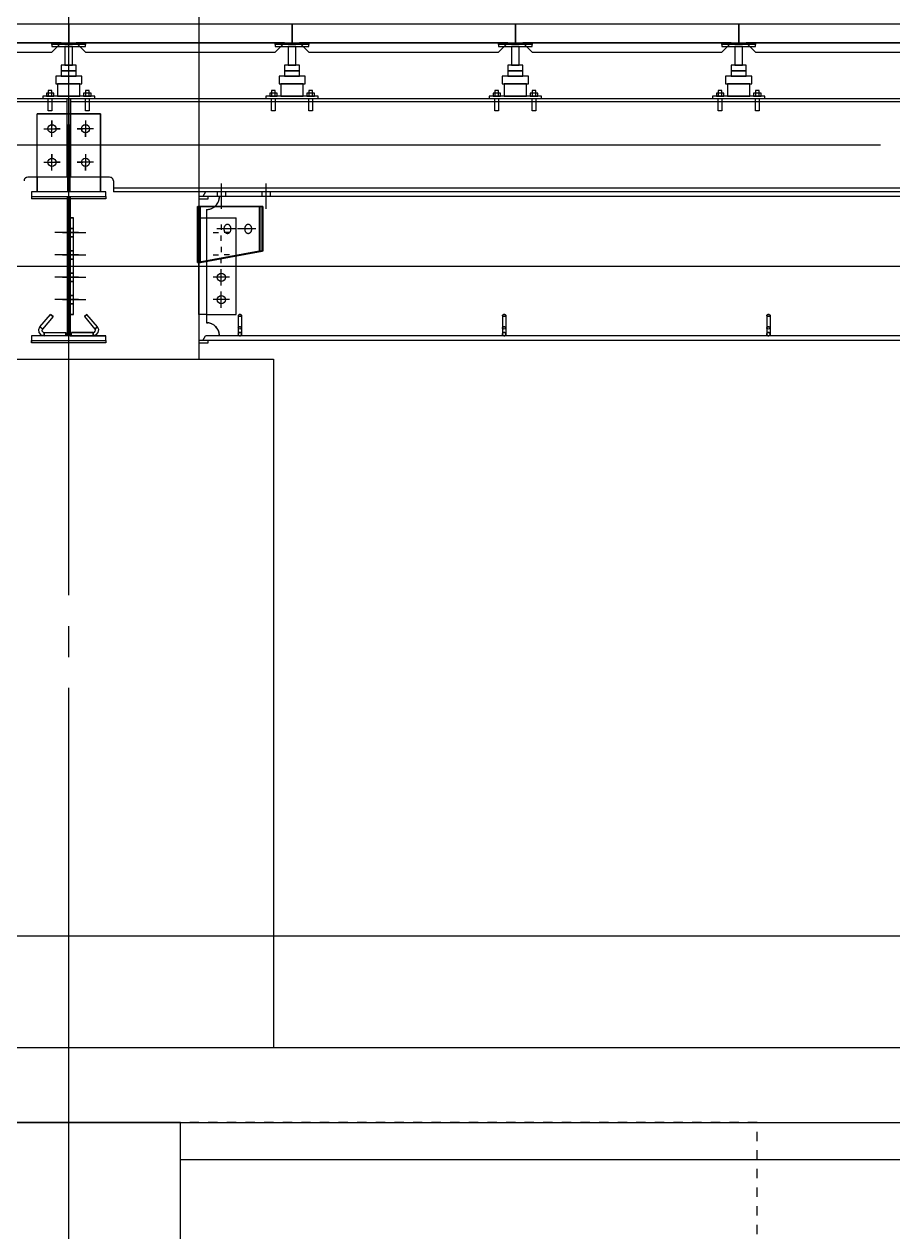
# Model space of a CAD drawing. Header units: millimetres. Extents: x -32710 to 654186, y -254124 to 420220.
# Drawn here: x 239080 to 241414, y 382706 to 385950 of the extents above; entities that cross this region are included whole.
import ezdxf

# ---------------------------------------------------------------- set-up
doc = ezdxf.new("R2010")
doc.units = ezdxf.units.MM
doc.header["$LTSCALE"] = 1000
for name, pattern in [('DXK_LINE_DOT2', [3.9198, 1.9599, -1.9599]), ('DXK_LINE_DOT3', [5.9187, 2.979, -0.9799, 0.9799, -0.9799]), ('TPH12-SEC-@E$0$CENTERK5', [6.916, 6.667, -0.083, 0.083, -0.083]), ('TPH12-SEC-@E$0$DOTK1', [0.1, 0.05, -0.05])]:
    doc.linetypes.add(name, pattern=pattern)
for name, color, linetype in [('MD-20250424-增加TRAY與FS主管位置調整', 7, 'Continuous'), ('Raised Floor', 1, 'Continuous'), ('TPH12-SEC-@E$0$H-SIN', 252, 'TPH12-SEC-@E$0$CENTERK5'), ('TPH12-SEC-@E$0$KABE1', 252, 'Continuous'), ('TPH12-SEC-@E$0$SIAGE3', 252, 'Continuous'), ('TPH12-SEC-@E$0$STEEL3', 252, 'Continuous'), ('TPH12-SEC-@E$0$SUGATA3', 252, 'Continuous'), ('TPH12-SEC-@E$0$SUGATAD', 252, 'TPH12-SEC-@E$0$DOTK1')]:
    doc.layers.add(name, color=color, linetype=linetype)

# ---------------------------------------------------------------- blocks, each defined once
blk = doc.blocks.new('TPH12-SEC-@E')
at = {"layer": 'TPH12-SEC-@E$0$H-SIN'}
for p, q in [((239200, 377500), (239200, 414000)), ((274800, 385950), (45200, 385950)), ((298929.6, 383500), (18729.6, 383500))]:
    blk.add_line(p, q, dxfattribs=at)
at = {"layer": 'TPH12-SEC-@E$0$KABE1'}
for p, q in [((272350, 383200), (188250, 383200)), ((189100, 383000), (272350, 383000))]:
    blk.add_line(p, q, dxfattribs=at)
blk.add_lwpolyline([(238900, 381800), (239500, 381800), (239500, 383000), (238900, 383000)], close=True, dxfattribs=at)
at = {"layer": 'TPH12-SEC-@E$0$SIAGE3'}
blk.add_line((239500, 382900), (247300, 382900), dxfattribs=at)
at = {"layer": 'TPH12-SEC-@E$0$STEEL3'}
blk.add_line((239550, 393725), (239550, 385050), dxfattribs=at)
at = {"layer": 'TPH12-SEC-@E$0$SUGATA3'}
for p, q in [((238650, 385050), (239750, 385050)), ((239750, 385050), (239750, 383200))]:
    blk.add_line(p, q, dxfattribs=at)
at = {"layer": 'TPH12-SEC-@E$0$SUGATAD', "ltscale": 0.5}
blk.add_lwpolyline([(238900, 383000), (237350, 383000), (237350, 381600), (241050, 381600), (241050, 383000), (239500, 383000)], dxfattribs=at)
blk = doc.blocks.new('A$C62b8fcb1')
at = {"color": 8, "linetype": 'DXK_LINE_DOT2'}
for p, q in [((-41295, 2534), (-32905, 2534)), ((-32905, 2534), (-32905, 2323)), ((-32895, 2323), (-32895, 2534)), ((-32895, 2534), (-24505, 2534)), ((-32905, 2525), (-41295, 2525)), ((-24505, 2525), (-32895, 2525)), ((-32815, 2493), (-32985, 2493)), ((-32985, 2284), (-32985, 2493)), ((-32815, 2493), (-32985, 2493)), ((-32985, 2284), (-32985, 2493)), ((-32815, 2284), (-32815, 2493)), ((-32815, 2284), (-32815, 2493)), ((-32903, 2464), (-32903, 2284)), ((-32903, 2464), (-32897, 2464)), ((-32903, 2464), (-32903, 2284)), ((-32903, 2464), (-32897, 2464)), ((-32897, 2464), (-32897, 2284)), ((-32897, 2464), (-32897, 2284)), ((-33019.5, 2316.1), (-33020, 2313)), ((-33010, 2323), (-33013.1, 2322.5)), ((-32905, 2323), (-33010, 2323)), ((-32790, 2323), (-32895, 2323)), ((-32786.9, 2322.5), (-32790, 2323)), ((-32780, 2313), (-32780.5, 2316.1)), ((-32780, 2313), (-32780, 2284)), ((-32800, 2284), (-33000, 2284)), ((-33000, 2284), (-33000, 2271)), ((-33000, 2271), (-32800, 2271)), ((-33000, 2271), (-33000, 2265)), ((-32904, 2271), (-32904, 1897)), ((-32896, 2271), (-32896, 1897)), ((-32800, 2271), (-32800, 2284)), ((-32800, 2271), (-32800, 2265)), ((-24620, 2293), (-32780, 2293)), ((-32532.5, 2284), (-32780, 2284)), ((-32550, 2271), (-32550, 2265)), ((-32495, 2271), (-32495.4, 2266)), ((-32904, 2265), (-33000, 2265)), ((-32896, 2265), (-32904, 2265)), ((-32800, 2265), (-32896, 2265)), ((-32553.7, 2094), (-32553.7, 2244)), ((-32553.7, 2244), (-32380.6, 2244)), ((-32546.3, 2094), (-32546.3, 2244)), ((-32388, 2244), (-32388, 2124)), ((-32380.6, 2124), (-32380.6, 2244)), ((-32896, 2236), (-32904, 2236)), ((-32887, 2214), (-32896, 2214)), ((-32887, 1954), (-32887, 2214)), ((-32550, 1954), (-32550, 2214)), ((-32550, 2214), (-32450, 2214)), ((-32530, 2236), (-32525, 2236.4)), ((-32530, 2236), (-32530, 2096.9)), ((-32450, 1954), (-32450, 2214)), ((-32874, 2174), (-32937, 2174)), ((-32896, 2185), (-32904, 2185)), ((-32887, 2185), (-32896, 2185)), ((-32452.1, 2184), (-32498.1, 2184)), ((-32396.9, 2184), (-32442.9, 2184)), ((-32896, 2163), (-32904, 2163)), ((-32887, 2163), (-32896, 2163)), ((-32874, 2114), (-32937, 2114)), ((-32896, 2125), (-32904, 2125)), ((-32887, 2125), (-32896, 2125)), ((-32388, 2124), (-32553.7, 2094)), ((-32546.3, 2094), (-32380.6, 2124)), ((-32388, 2124), (-32380.6, 2124)), ((-32896, 2103), (-32904, 2103)), ((-32887, 2103), (-32896, 2103)), ((-32553.7, 2094), (-32546.3, 2094)), ((-32874, 2054), (-32937, 2054)), ((-32896, 2065), (-32904, 2065)), ((-32887, 2065), (-32896, 2065)), ((-32896, 2043), (-32904, 2043)), ((-32887, 2043), (-32896, 2043)), ((-32874, 1994), (-32937, 1994)), ((-32896, 2005), (-32904, 2005)), ((-32896, 1983), (-32904, 1983)), ((-32887, 2005), (-32896, 2005)), ((-32887, 1983), (-32896, 1983)), ((-32977.2, 1920.8), (-32949, 1954.4)), ((-32942.1, 1948.6), (-32970.3, 1915)), ((-32948.8, 1954.2), (-32949, 1954.4)), ((-32942.1, 1948.6), (-32949, 1954.4)), ((-32948, 1953.5), (-32948.8, 1954.2)), ((-32887, 1954), (-32896, 1954)), ((-32851, 1954.4), (-32857.9, 1948.6)), ((-32857.9, 1948.6), (-32829.7, 1915)), ((-32856.8, 1949.5), (-32857.6, 1948.8)), ((-32852, 1953.5), (-32851.2, 1954.2)), ((-32822.8, 1920.8), (-32851, 1954.4)), ((-32530, 1954), (-32450, 1954)), ((-32444.2, 1952.6), (-32444.5, 1951.5)), ((-32444.2, 1950.4), (-32444.5, 1951.5)), ((-32444.5, 1951.5), (-32444.5, 1901.5)), ((-32443.2, 1953.5), (-32444.2, 1952.6)), ((-32443.2, 1949.5), (-32444.2, 1950.4)), ((-32441.7, 1954.2), (-32443.2, 1953.5)), ((-32441.7, 1948.8), (-32443.2, 1949.5)), ((-32440, 1954.4), (-32441.7, 1954.2)), ((-32440, 1948.6), (-32441.7, 1948.8)), ((-32438.3, 1954.2), (-32440, 1954.4)), ((-32438.3, 1948.8), (-32440, 1948.6)), ((-32436.8, 1953.5), (-32438.3, 1954.2)), ((-32436.8, 1949.5), (-32438.3, 1948.8)), ((-32435.8, 1952.6), (-32436.8, 1953.5)), ((-32435.8, 1950.4), (-32436.8, 1949.5)), ((-32435.5, 1951.5), (-32435.8, 1952.6)), ((-32435.5, 1951.5), (-32435.8, 1950.4)), ((-32435.5, 1951.5), (-32435.5, 1901.5)), ((-31734.2, 1952.6), (-31734.5, 1951.5)), ((-31734.2, 1950.4), (-31734.5, 1951.5)), ((-31734.5, 1951.5), (-31734.5, 1901.5)), ((-31733.2, 1953.5), (-31734.2, 1952.6)), ((-31733.2, 1949.5), (-31734.2, 1950.4)), ((-31731.7, 1954.2), (-31733.2, 1953.5)), ((-31731.7, 1948.8), (-31733.2, 1949.5)), ((-31730, 1954.4), (-31731.7, 1954.2)), ((-31730, 1948.6), (-31731.7, 1948.8)), ((-31728.3, 1954.2), (-31730, 1954.4)), ((-31728.3, 1948.8), (-31730, 1948.6)), ((-31726.8, 1953.5), (-31728.3, 1954.2)), ((-31726.8, 1949.5), (-31728.3, 1948.8)), ((-31725.8, 1952.6), (-31726.8, 1953.5)), ((-31725.8, 1950.4), (-31726.8, 1949.5)), ((-31725.5, 1951.5), (-31725.8, 1952.6)), ((-31725.5, 1951.5), (-31725.8, 1950.4)), ((-31725.5, 1951.5), (-31725.5, 1901.5)), ((-31024.2, 1952.6), (-31024.5, 1951.5)), ((-31024.2, 1950.4), (-31024.5, 1951.5)), ((-31024.5, 1951.5), (-31024.5, 1901.5)), ((-31023.2, 1953.5), (-31024.2, 1952.6)), ((-31023.2, 1949.5), (-31024.2, 1950.4)), ((-31021.7, 1954.2), (-31023.2, 1953.5)), ((-31021.7, 1948.8), (-31023.2, 1949.5)), ((-31020, 1954.4), (-31021.7, 1954.2)), ((-31020, 1948.6), (-31021.7, 1948.8)), ((-31018.3, 1954.2), (-31020, 1954.4)), ((-31018.3, 1948.8), (-31020, 1948.6)), ((-31016.8, 1953.5), (-31018.3, 1954.2)), ((-31016.8, 1949.5), (-31018.3, 1948.8)), ((-31015.8, 1952.6), (-31016.8, 1953.5)), ((-31015.8, 1950.4), (-31016.8, 1949.5)), ((-31015.5, 1951.5), (-31015.8, 1952.6)), ((-31015.5, 1951.5), (-31015.8, 1950.4)), ((-31015.5, 1951.5), (-31015.5, 1901.5)), ((-32980.5, 1913.4), (-32977.2, 1920.8)), ((-32977, 1920.6), (-32977.2, 1920.8)), ((-32970.3, 1915), (-32977.2, 1920.8)), ((-32976.2, 1920), (-32977, 1920.6)), ((-32970.3, 1915), (-32971.6, 1912.2)), ((-32904, 1932), (-32896, 1932)), ((-32822.8, 1920.8), (-32829.7, 1915)), ((-32829.7, 1915), (-32828.4, 1912.2)), ((-32828.7, 1915.9), (-32829.4, 1915.3)), ((-32823.8, 1920), (-32823, 1920.6)), ((-32819.5, 1913.4), (-32822.8, 1920.8)), ((-32530, 1932), (-32525, 1931.6)), ((-32444.2, 1919), (-32444.5, 1917.9)), ((-32444.2, 1916.8), (-32444.5, 1917.9)), ((-32443.2, 1920), (-32444.2, 1919)), ((-32443.2, 1915.9), (-32444.2, 1916.8)), ((-32441.7, 1920.6), (-32443.2, 1920)), ((-32441.7, 1915.3), (-32443.2, 1915.9)), ((-32440, 1920.8), (-32441.7, 1920.6)), ((-32440, 1915), (-32441.7, 1915.3)), ((-32438.3, 1920.6), (-32440, 1920.8)), ((-32438.3, 1915.3), (-32440, 1915)), ((-32436.8, 1920), (-32438.3, 1920.6)), ((-32436.8, 1915.9), (-32438.3, 1915.3)), ((-32435.8, 1919), (-32436.8, 1920)), ((-32435.8, 1916.8), (-32436.8, 1915.9)), ((-32435.5, 1917.9), (-32435.8, 1919)), ((-32435.5, 1917.9), (-32435.8, 1916.8)), ((-31734.2, 1919), (-31734.5, 1917.9)), ((-31734.2, 1916.8), (-31734.5, 1917.9)), ((-31733.2, 1920), (-31734.2, 1919)), ((-31733.2, 1915.9), (-31734.2, 1916.8)), ((-31731.7, 1920.6), (-31733.2, 1920)), ((-31731.7, 1915.3), (-31733.2, 1915.9)), ((-31730, 1920.8), (-31731.7, 1920.6)), ((-31730, 1915), (-31731.7, 1915.3)), ((-31728.3, 1920.6), (-31730, 1920.8)), ((-31728.3, 1915.3), (-31730, 1915)), ((-31726.8, 1920), (-31728.3, 1920.6)), ((-31726.8, 1915.9), (-31728.3, 1915.3)), ((-31725.8, 1919), (-31726.8, 1920)), ((-31725.8, 1916.8), (-31726.8, 1915.9)), ((-31725.5, 1917.9), (-31725.8, 1919)), ((-31725.5, 1917.9), (-31725.8, 1916.8)), ((-31024.2, 1919), (-31024.5, 1917.9)), ((-31024.2, 1916.8), (-31024.5, 1917.9)), ((-31023.2, 1920), (-31024.2, 1919)), ((-31023.2, 1915.9), (-31024.2, 1916.8)), ((-31021.7, 1920.6), (-31023.2, 1920)), ((-31021.7, 1915.3), (-31023.2, 1915.9)), ((-31020, 1920.8), (-31021.7, 1920.6)), ((-31020, 1915), (-31021.7, 1915.3)), ((-31018.3, 1920.6), (-31020, 1920.8)), ((-31018.3, 1915.3), (-31020, 1915)), ((-31016.8, 1920), (-31018.3, 1920.6)), ((-31016.8, 1915.9), (-31018.3, 1915.3)), ((-31015.8, 1919), (-31016.8, 1920)), ((-31015.8, 1916.8), (-31016.8, 1915.9)), ((-31015.5, 1917.9), (-31015.8, 1919)), ((-31015.5, 1917.9), (-31015.8, 1916.8)), ((-32800, 1897), (-33000, 1897)), ((-33000, 1897), (-33000, 1884)), ((-33000, 1884), (-32800, 1884)), ((-33000, 1884), (-33000, 1878)), ((-32979.2, 1905.4), (-32980.5, 1913.4)), ((-32973.9, 1899.3), (-32979.2, 1905.4)), ((-32973.9, 1899.3), (-32966.1, 1897)), ((-32971.1, 1909.2), (-32971.6, 1912.2)), ((-32969.1, 1906.9), (-32971.1, 1909.2)), ((-32969.1, 1906.9), (-32966.1, 1906)), ((-32966.1, 1897), (-32966.1, 1906)), ((-32966.1, 1906), (-32907.7, 1906)), ((-32966.1, 1897.3), (-32966.1, 1898.3)), ((-32966.1, 1897), (-32966.1, 1897.3)), ((-32907.7, 1897), (-32907.7, 1906)), ((-32907.7, 1897.3), (-32907.7, 1898.3)), ((-32907.7, 1897), (-32907.7, 1897.3)), ((-32833.9, 1906), (-32892.3, 1906)), ((-32892.3, 1897), (-32892.3, 1906)), ((-32892.3, 1898.3), (-32892.3, 1897.3)), ((-32892.3, 1897.3), (-32892.3, 1897)), ((-32833.9, 1906), (-32830.9, 1906.9)), ((-32833.9, 1897), (-32833.9, 1906)), ((-32826.1, 1899.3), (-32833.9, 1897)), ((-32833.9, 1898.3), (-32833.9, 1897.3)), ((-32833.9, 1897.3), (-32833.9, 1897)), ((-32830.9, 1906.9), (-32828.9, 1909.2)), ((-32828.9, 1909.2), (-32828.4, 1912.2)), ((-32826.1, 1899.3), (-32820.8, 1905.4)), ((-32820.8, 1905.4), (-32819.5, 1913.4)), ((-32800, 1884), (-32800, 1897)), ((-32800, 1884), (-32800, 1878)), ((-32550, 1884), (-32550, 1878)), ((-32495.4, 1902), (-32495, 1897)), ((-32444.2, 1903.2), (-32444.5, 1901.5)), ((-32444.5, 1901.5), (-32444.3, 1902.3)), ((-32444.5, 1901.5), (-32444.2, 1899.8)), ((-32444.3, 1902.3), (-32444.2, 1903.2)), ((-32444.2, 1903.2), (-32443.2, 1904.7)), ((-32444.2, 1899.8), (-32443.2, 1898.3)), ((-32443.2, 1904.7), (-32441.7, 1905.7)), ((-32443.2, 1898.3), (-32441.7, 1897.3)), ((-32441.7, 1905.7), (-32440, 1906)), ((-32441.7, 1897.3), (-32440, 1897)), ((-32440, 1906), (-32438.3, 1905.7)), ((-32440, 1897), (-32438.3, 1897.3)), ((-32438.3, 1905.7), (-32436.8, 1904.7)), ((-32438.3, 1897.3), (-32436.8, 1898.3)), ((-32436.8, 1904.7), (-32435.8, 1903.2)), ((-32436.8, 1898.3), (-32435.8, 1899.8)), ((-32435.7, 1902.3), (-32435.8, 1903.2)), ((-32435.5, 1901.5), (-32435.8, 1903.2)), ((-32435.8, 1899.8), (-32435.5, 1901.5)), ((-32435.5, 1901.5), (-32435.7, 1902.3)), ((-31734.5, 1901.5), (-31734.2, 1903.2)), ((-31734.5, 1901.5), (-31734.2, 1899.8)), ((-31734.2, 1903.2), (-31733.2, 1904.7)), ((-31734.2, 1899.8), (-31733.2, 1898.3)), ((-31733.2, 1904.7), (-31731.7, 1905.7)), ((-31733.2, 1898.3), (-31731.7, 1897.3)), ((-31731.7, 1905.7), (-31730, 1906)), ((-31731.7, 1897.3), (-31730, 1897)), ((-31730, 1906), (-31728.3, 1905.7)), ((-31730, 1897), (-31728.3, 1897.3)), ((-31728.3, 1905.7), (-31726.8, 1904.7)), ((-31728.3, 1897.3), (-31726.8, 1898.3)), ((-31726.8, 1904.7), (-31725.8, 1903.2)), ((-31726.8, 1898.3), (-31725.8, 1899.8)), ((-31725.8, 1903.2), (-31725.5, 1901.5)), ((-31725.8, 1899.8), (-31725.5, 1901.5)), ((-31024.5, 1901.5), (-31024.2, 1903.2)), ((-31024.5, 1901.5), (-31024.2, 1899.8)), ((-31024.2, 1903.2), (-31023.2, 1904.7)), ((-31024.2, 1899.8), (-31023.2, 1898.3)), ((-31023.2, 1904.7), (-31021.7, 1905.7)), ((-31023.2, 1898.3), (-31021.7, 1897.3)), ((-31021.7, 1905.7), (-31020, 1906)), ((-31021.7, 1897.3), (-31020, 1897)), ((-31020, 1906), (-31018.3, 1905.7)), ((-31020, 1897), (-31018.3, 1897.3)), ((-31018.3, 1905.7), (-31016.8, 1904.7)), ((-31018.3, 1897.3), (-31016.8, 1898.3)), ((-31016.8, 1904.7), (-31015.8, 1903.2)), ((-31016.8, 1898.3), (-31015.8, 1899.8)), ((-31015.8, 1903.2), (-31015.5, 1901.5)), ((-31015.8, 1899.8), (-31015.5, 1901.5)), ((-32800, 1878), (-33000, 1878))]:
    blk.add_line(p, q, dxfattribs=at)
at = {"color": 8, "linetype": 'Continuous'}
for p, q in [((-41295, 2534), (-32905, 2534)), ((-32905, 2534), (-32905, 2323)), ((-32895, 2534), (-24505, 2534)), ((-32895, 2534), (-32895, 2323)), ((-32905, 2525), (-41295, 2525)), ((-24505, 2525), (-32895, 2525)), ((-32985, 2284), (-32985, 2493)), ((-32985, 2493), (-32815, 2493)), ((-32945, 2475), (-32945, 2460.3)), ((-32945, 2431), (-32945, 2475)), ((-32945, 2475), (-32945, 2460.3)), ((-32945, 2431), (-32945, 2475)), ((-32895, 2493), (-32905, 2493)), ((-32855, 2475), (-32855, 2460.3)), ((-32855, 2475), (-32855, 2431)), ((-32855, 2475), (-32855, 2460.3)), ((-32855, 2475), (-32855, 2431)), ((-32815, 2493), (-32815, 2284)), ((-32967, 2453), (-32952.3, 2453)), ((-32967, 2453), (-32923, 2453)), ((-32967, 2453), (-32952.3, 2453)), ((-32967, 2453), (-32923, 2453)), ((-32945, 2431), (-32945, 2445.7)), ((-32945, 2431), (-32945, 2445.7)), ((-32923, 2453), (-32937.7, 2453)), ((-32923, 2453), (-32937.7, 2453)), ((-32877, 2453), (-32862.3, 2453)), ((-32833, 2453), (-32877, 2453)), ((-32877, 2453), (-32862.3, 2453)), ((-32833, 2453), (-32877, 2453)), ((-32855, 2431), (-32855, 2445.7)), ((-32855, 2431), (-32855, 2445.7)), ((-32833, 2453), (-32847.7, 2453)), ((-32833, 2453), (-32847.7, 2453)), ((-32945, 2385), (-32945, 2370.3)), ((-32945, 2341), (-32945, 2385)), ((-32945, 2385), (-32945, 2370.3)), ((-32945, 2341), (-32945, 2385)), ((-32855, 2385), (-32855, 2370.3)), ((-32855, 2385), (-32855, 2341)), ((-32855, 2385), (-32855, 2370.3)), ((-32855, 2385), (-32855, 2341)), ((-32967, 2363), (-32952.3, 2363)), ((-32967, 2363), (-32923, 2363)), ((-32967, 2363), (-32952.3, 2363)), ((-32967, 2363), (-32923, 2363)), ((-32945, 2341), (-32945, 2355.7)), ((-32945, 2341), (-32945, 2355.7)), ((-32923, 2363), (-32937.7, 2363)), ((-32923, 2363), (-32937.7, 2363)), ((-32877, 2363), (-32862.3, 2363)), ((-32833, 2363), (-32877, 2363)), ((-32877, 2363), (-32862.3, 2363)), ((-32833, 2363), (-32877, 2363)), ((-32855, 2341), (-32855, 2355.7)), ((-32855, 2341), (-32855, 2355.7)), ((-32833, 2363), (-32847.7, 2363)), ((-32833, 2363), (-32847.7, 2363)), ((-33019.5, 2316.1), (-33020, 2313)), ((-33010, 2323), (-33013.1, 2322.5)), ((-32905, 2323), (-33010, 2323)), ((-32985, 2323), (-32985, 2284)), ((-32790, 2323), (-32895, 2323)), ((-32815, 2323), (-32815, 2284)), ((-32786.9, 2322.5), (-32790, 2323)), ((-32780, 2313), (-32780.5, 2316.1)), ((-32780, 2313), (-32780, 2284)), ((-32490, 2306), (-32490, 2238)), ((-32370, 2306), (-32370, 2238)), ((-32800, 2284), (-33000, 2284)), ((-33000, 2284), (-33000, 2271)), ((-33000, 2271), (-32904, 2271)), ((-33000, 2271), (-33000, 2265)), ((-32904, 2271), (-32904, 1897)), ((-32896, 1897), (-32896, 2271)), ((-32896, 2271), (-32800, 2271)), ((-32800, 2271), (-32800, 2284)), ((-32800, 2271), (-32800, 2265)), ((-24620, 2293), (-32780, 2293)), ((-30200, 2284), (-32780, 2284)), ((-32525, 2271), (-32550, 2271)), ((-32532.5, 2284), (-32540, 2271)), ((-30210, 2271), (-32540, 2271)), ((-30217.5, 2284), (-32532.5, 2284)), ((-32525, 2265), (-32525, 2271)), ((-32501, 2284), (-32501, 2271)), ((-32495.4, 2266), (-32495, 2271)), ((-32479, 2284), (-32479, 2271)), ((-32381, 2284), (-32381, 2271)), ((-32359, 2284), (-32359, 2271)), ((-32904, 2265), (-33000, 2265)), ((-32800, 2265), (-32896, 2265)), ((-32378.5, 2244), (-32553.5, 2244)), ((-32553.5, 2244), (-32553.5, 2094)), ((-32550, 2265), (-32525, 2265)), ((-32385.7, 2124), (-32385.7, 2244)), ((-32378.5, 2244), (-32378.5, 2124)), ((-32896, 2214), (-32887, 2214)), ((-32887, 1954), (-32887, 2214)), ((-32917, 2174), (-32854, 2174)), ((-32904, 2185), (-32896, 2185)), ((-32896, 2185), (-32887, 2185)), ((-32512, 2174), (-32497.3, 2174)), ((-32457.5, 2184), (-32502.5, 2184)), ((-32490, 2196), (-32490, 2181.3)), ((-32483, 2186.3), (-32483.2, 2185.2)), ((-32483.2, 2185.2), (-32483.2, 2184)), ((-32483.2, 2184), (-32483.2, 2182.8)), ((-32483.2, 2182.8), (-32483, 2181.7)), ((-32482.8, 2187.5), (-32483, 2186.3)), ((-32483, 2181.7), (-32482.8, 2180.5)), ((-32482.5, 2188.6), (-32482.8, 2187.5)), ((-32482.8, 2180.5), (-32482.5, 2179.4)), ((-32468, 2174), (-32482.7, 2174)), ((-32482.1, 2189.7), (-32482.5, 2188.6)), ((-32482.5, 2179.4), (-32482.1, 2178.3)), ((-32481.6, 2190.7), (-32482.1, 2189.7)), ((-32482.1, 2178.3), (-32481.6, 2177.3)), ((-32481, 2191.6), (-32481.6, 2190.7)), ((-32481.6, 2177.3), (-32481, 2176.4)), ((-32480.4, 2192.5), (-32481, 2191.6)), ((-32481, 2176.4), (-32480.4, 2175.5)), ((-32479.7, 2193.3), (-32480.4, 2192.5)), ((-32480.4, 2175.5), (-32479.7, 2174.7)), ((-32478.9, 2194), (-32479.7, 2193.3)), ((-32479.7, 2174.7), (-32478.9, 2174)), ((-32478.1, 2194.6), (-32478.9, 2194)), ((-32478.9, 2174), (-32478.1, 2173.4)), ((-32477.3, 2195.1), (-32478.1, 2194.6)), ((-32476.4, 2195.5), (-32477.3, 2195.1)), ((-32475.5, 2195.8), (-32476.4, 2195.5)), ((-32474.6, 2195.9), (-32475.5, 2195.8)), ((-32473.6, 2196), (-32474.6, 2195.9)), ((-32472.7, 2195.9), (-32473.6, 2196)), ((-32471.8, 2195.8), (-32472.7, 2195.9)), ((-32470.8, 2195.5), (-32471.8, 2195.8)), ((-32470, 2195.1), (-32470.8, 2195.5)), ((-32469.1, 2194.6), (-32470, 2195.1)), ((-32468.3, 2194), (-32469.1, 2194.6)), ((-32469.1, 2173.4), (-32468.3, 2174)), ((-32467.5, 2193.3), (-32468.3, 2194)), ((-32468.3, 2174), (-32467.5, 2174.7)), ((-32466.8, 2192.5), (-32467.5, 2193.3)), ((-32467.5, 2174.7), (-32466.8, 2175.5)), ((-32466.2, 2191.6), (-32466.8, 2192.5)), ((-32466.8, 2175.5), (-32466.2, 2176.4)), ((-32465.6, 2190.7), (-32466.2, 2191.6)), ((-32466.2, 2176.4), (-32465.6, 2177.3)), ((-32465.2, 2189.7), (-32465.6, 2190.7)), ((-32465.6, 2177.3), (-32465.2, 2178.3)), ((-32464.8, 2188.6), (-32465.2, 2189.7)), ((-32465.2, 2178.3), (-32464.8, 2179.4)), ((-32464.4, 2187.5), (-32464.8, 2188.6)), ((-32464.8, 2179.4), (-32464.4, 2180.5)), ((-32464.2, 2186.3), (-32464.4, 2187.5)), ((-32464.4, 2180.5), (-32464.2, 2181.7)), ((-32464.1, 2185.2), (-32464.2, 2186.3)), ((-32464.2, 2181.7), (-32464.1, 2182.8)), ((-32464, 2184), (-32464.1, 2185.2)), ((-32464.1, 2182.8), (-32464, 2184)), ((-32401.5, 2184), (-32446.5, 2184)), ((-32427.2, 2185.2), (-32427.3, 2184)), ((-32427.3, 2184), (-32427.2, 2182.8)), ((-32427.1, 2186.3), (-32427.2, 2185.2)), ((-32427.2, 2182.8), (-32427.1, 2181.7)), ((-32426.9, 2187.5), (-32427.1, 2186.3)), ((-32427.1, 2181.7), (-32426.9, 2180.5)), ((-32426.5, 2188.6), (-32426.9, 2187.5)), ((-32426.9, 2180.5), (-32426.5, 2179.4)), ((-32426.1, 2189.7), (-32426.5, 2188.6)), ((-32426.5, 2179.4), (-32426.1, 2178.3)), ((-32425.7, 2190.7), (-32426.1, 2189.7)), ((-32426.1, 2178.3), (-32425.7, 2177.3)), ((-32425.1, 2191.6), (-32425.7, 2190.7)), ((-32425.7, 2177.3), (-32425.1, 2176.4)), ((-32424.5, 2192.5), (-32425.1, 2191.6)), ((-32425.1, 2176.4), (-32424.5, 2175.5)), ((-32423.8, 2193.3), (-32424.5, 2192.5)), ((-32424.5, 2175.5), (-32423.8, 2174.7)), ((-32423, 2194), (-32423.8, 2193.3)), ((-32423.8, 2174.7), (-32423, 2174)), ((-32422.2, 2194.6), (-32423, 2194)), ((-32423, 2174), (-32422.2, 2173.4)), ((-32421.3, 2195.1), (-32422.2, 2194.6)), ((-32420.5, 2195.5), (-32421.3, 2195.1)), ((-32419.5, 2195.8), (-32420.5, 2195.5)), ((-32418.6, 2195.9), (-32419.5, 2195.8)), ((-32417.7, 2196), (-32418.6, 2195.9)), ((-32416.7, 2195.9), (-32417.7, 2196)), ((-32415.8, 2195.8), (-32416.7, 2195.9)), ((-32414.9, 2195.5), (-32415.8, 2195.8)), ((-32414, 2195.1), (-32414.9, 2195.5)), ((-32413.2, 2194.6), (-32414, 2195.1)), ((-32412.3, 2194), (-32413.2, 2194.6)), ((-32413.2, 2173.4), (-32412.3, 2174)), ((-32411.6, 2193.3), (-32412.3, 2194)), ((-32412.3, 2174), (-32411.6, 2174.7)), ((-32410.9, 2192.5), (-32411.6, 2193.3)), ((-32411.6, 2174.7), (-32410.9, 2175.5)), ((-32410.3, 2191.6), (-32410.9, 2192.5)), ((-32410.9, 2175.5), (-32410.3, 2176.4)), ((-32409.7, 2190.7), (-32410.3, 2191.6)), ((-32410.3, 2176.4), (-32409.7, 2177.3)), ((-32409.2, 2189.7), (-32409.7, 2190.7)), ((-32409.7, 2177.3), (-32409.2, 2178.3)), ((-32408.8, 2188.6), (-32409.2, 2189.7)), ((-32409.2, 2178.3), (-32408.8, 2179.4)), ((-32408.5, 2187.5), (-32408.8, 2188.6)), ((-32408.8, 2179.4), (-32408.5, 2180.5)), ((-32408.3, 2186.3), (-32408.5, 2187.5)), ((-32408.5, 2180.5), (-32408.3, 2181.7)), ((-32408.1, 2185.2), (-32408.3, 2186.3)), ((-32408.3, 2181.7), (-32408.1, 2182.8)), ((-32408.1, 2184), (-32408.1, 2185.2)), ((-32408.1, 2182.8), (-32408.1, 2184)), ((-32904, 2163), (-32896, 2163)), ((-32896, 2163), (-32887, 2163)), ((-32490, 2152), (-32490, 2166.7)), ((-32478.1, 2173.4), (-32477.3, 2172.9)), ((-32477.3, 2172.9), (-32476.4, 2172.5)), ((-32476.4, 2172.5), (-32475.5, 2172.2)), ((-32475.5, 2172.2), (-32474.6, 2172.1)), ((-32474.6, 2172.1), (-32473.6, 2172)), ((-32473.6, 2172), (-32472.7, 2172.1)), ((-32472.7, 2172.1), (-32471.8, 2172.2)), ((-32471.8, 2172.2), (-32470.8, 2172.5)), ((-32470.8, 2172.5), (-32470, 2172.9)), ((-32470, 2172.9), (-32469.1, 2173.4)), ((-32422.2, 2173.4), (-32421.3, 2172.9)), ((-32421.3, 2172.9), (-32420.5, 2172.5)), ((-32420.5, 2172.5), (-32419.5, 2172.2)), ((-32419.5, 2172.2), (-32418.6, 2172.1)), ((-32418.6, 2172.1), (-32417.7, 2172)), ((-32417.7, 2172), (-32416.7, 2172.1)), ((-32416.7, 2172.1), (-32415.8, 2172.2)), ((-32415.8, 2172.2), (-32414.9, 2172.5)), ((-32414.9, 2172.5), (-32414, 2172.9)), ((-32414, 2172.9), (-32413.2, 2173.4)), ((-32917, 2114), (-32854, 2114)), ((-32904, 2125), (-32896, 2125)), ((-32896, 2125), (-32887, 2125)), ((-32553.5, 2094), (-32385.7, 2124)), ((-32378.5, 2124), (-32546.3, 2094)), ((-32512, 2114), (-32497.3, 2114)), ((-32490, 2136), (-32490, 2121.3)), ((-32468, 2114), (-32482.7, 2114)), ((-32378.5, 2124), (-32385.7, 2124)), ((-32904, 2103), (-32896, 2103)), ((-32896, 2103), (-32887, 2103)), ((-32546.3, 2094), (-32553.5, 2094)), ((-32530, 2096.9), (-32530, 1932)), ((-32490, 2092), (-32490, 2106.7)), ((-32917, 2054), (-32854, 2054)), ((-32904, 2065), (-32896, 2065)), ((-32896, 2065), (-32887, 2065)), ((-32468, 2054), (-32512, 2054)), ((-32490, 2032), (-32490, 2076)), ((-32904, 2043), (-32896, 2043)), ((-32896, 2043), (-32887, 2043)), ((-32490, 1972), (-32490, 2016)), ((-32917, 1994), (-32854, 1994)), ((-32904, 2005), (-32896, 2005)), ((-32904, 1983), (-32896, 1983)), ((-32896, 2005), (-32887, 2005)), ((-32896, 1983), (-32887, 1983)), ((-32468, 1994), (-32512, 1994)), ((-32977.2, 1920.8), (-32949, 1954.4)), ((-32942.1, 1948.6), (-32970.3, 1915)), ((-32949, 1954.4), (-32948.8, 1954.2)), ((-32948.8, 1954.2), (-32948, 1953.5)), ((-32948, 1953.5), (-32942.1, 1948.6)), ((-32896, 1954), (-32887, 1954)), ((-32857.9, 1948.6), (-32857.6, 1948.8)), ((-32857.9, 1948.6), (-32829.7, 1915)), ((-32857.6, 1948.8), (-32856.8, 1949.5)), ((-32856.8, 1949.5), (-32851, 1954.4)), ((-32822.8, 1920.8), (-32851, 1954.4)), ((-32530, 1954), (-32550, 1954)), ((-32444.5, 1951.5), (-32444.2, 1952.6)), ((-32444.5, 1951.5), (-32444.5, 1901.5)), ((-32444.2, 1952.6), (-32443.2, 1953.5)), ((-32443.2, 1953.5), (-32441.7, 1954.2)), ((-32441.7, 1954.2), (-32440, 1954.4)), ((-32440, 1954.4), (-32438.3, 1954.2)), ((-32438.3, 1954.2), (-32436.8, 1953.5)), ((-32436.8, 1953.5), (-32435.8, 1952.6)), ((-32435.8, 1952.6), (-32435.5, 1951.5)), ((-32435.5, 1951.5), (-32435.5, 1901.5)), ((-31734.5, 1951.5), (-31734.2, 1952.6)), ((-31734.5, 1951.5), (-31734.5, 1901.5)), ((-31734.2, 1952.6), (-31733.2, 1953.5)), ((-31733.2, 1953.5), (-31731.7, 1954.2)), ((-31731.7, 1954.2), (-31730, 1954.4)), ((-31730, 1954.4), (-31728.3, 1954.2)), ((-31728.3, 1954.2), (-31726.8, 1953.5)), ((-31726.8, 1953.5), (-31725.8, 1952.6)), ((-31725.8, 1952.6), (-31725.5, 1951.5)), ((-31725.5, 1951.5), (-31725.5, 1901.5)), ((-31024.5, 1951.5), (-31024.2, 1952.6)), ((-31024.5, 1951.5), (-31024.5, 1901.5)), ((-31024.2, 1952.6), (-31023.2, 1953.5)), ((-31023.2, 1953.5), (-31021.7, 1954.2)), ((-31021.7, 1954.2), (-31020, 1954.4)), ((-31020, 1954.4), (-31018.3, 1954.2)), ((-31018.3, 1954.2), (-31016.8, 1953.5)), ((-31016.8, 1953.5), (-31015.8, 1952.6)), ((-31015.8, 1952.6), (-31015.5, 1951.5)), ((-31015.5, 1951.5), (-31015.5, 1901.5)), ((-32980.5, 1913.4), (-32977.2, 1920.8)), ((-32977.2, 1920.8), (-32977, 1920.6)), ((-32977, 1920.6), (-32976.2, 1920)), ((-32976.2, 1920), (-32970.3, 1915)), ((-32970.3, 1915), (-32971.6, 1912.2)), ((-32829.7, 1915), (-32829.4, 1915.3)), ((-32829.7, 1915), (-32828.4, 1912.2)), ((-32829.4, 1915.3), (-32828.7, 1915.9)), ((-32828.7, 1915.9), (-32822.8, 1920.8)), ((-32819.5, 1913.4), (-32822.8, 1920.8)), ((-32525, 1931.6), (-32530, 1932)), ((-32444.5, 1917.9), (-32444.2, 1919)), ((-32444.2, 1919), (-32443.2, 1920)), ((-32443.2, 1920), (-32441.7, 1920.6)), ((-32441.7, 1920.6), (-32440, 1920.8)), ((-32440, 1920.8), (-32438.3, 1920.6)), ((-32438.3, 1920.6), (-32436.8, 1920)), ((-32436.8, 1920), (-32435.8, 1919)), ((-32435.8, 1919), (-32435.5, 1917.9)), ((-31734.5, 1917.9), (-31734.2, 1919)), ((-31734.2, 1919), (-31733.2, 1920)), ((-31733.2, 1920), (-31731.7, 1920.6)), ((-31731.7, 1920.6), (-31730, 1920.8)), ((-31730, 1920.8), (-31728.3, 1920.6)), ((-31728.3, 1920.6), (-31726.8, 1920)), ((-31726.8, 1920), (-31725.8, 1919)), ((-31725.8, 1919), (-31725.5, 1917.9)), ((-31024.5, 1917.9), (-31024.2, 1919)), ((-31024.2, 1919), (-31023.2, 1920)), ((-31023.2, 1920), (-31021.7, 1920.6)), ((-31021.7, 1920.6), (-31020, 1920.8)), ((-31020, 1920.8), (-31018.3, 1920.6)), ((-31018.3, 1920.6), (-31016.8, 1920)), ((-31016.8, 1920), (-31015.8, 1919)), ((-31015.8, 1919), (-31015.5, 1917.9)), ((-32904, 1897), (-33000, 1897)), ((-33000, 1897), (-33000, 1884)), ((-33000, 1884), (-32800, 1884)), ((-33000, 1878), (-33000, 1884)), ((-32979.2, 1905.4), (-32980.5, 1913.4)), ((-32973.9, 1899.3), (-32979.2, 1905.4)), ((-32973.9, 1899.3), (-32966.1, 1897)), ((-32971.1, 1909.2), (-32971.6, 1912.2)), ((-32969.1, 1906.9), (-32971.1, 1909.2)), ((-32969.1, 1906.9), (-32966.1, 1906)), ((-32966.1, 1905.7), (-32966.1, 1906)), ((-32966.1, 1906), (-32907.7, 1906)), ((-32966.1, 1905.7), (-32966.1, 1904.7)), ((-32966.1, 1904.7), (-32966.1, 1897)), ((-32907.7, 1906), (-32907.7, 1905.7)), ((-32907.7, 1905.7), (-32907.7, 1904.7)), ((-32907.7, 1904.7), (-32907.7, 1897)), ((-32896, 1897), (-32800, 1897)), ((-32892.3, 1906), (-32833.9, 1906)), ((-32892.3, 1898.3), (-32892.3, 1906)), ((-32892.3, 1897.3), (-32892.3, 1898.3)), ((-32892.3, 1897), (-32892.3, 1897.3)), ((-32833.9, 1906), (-32830.9, 1906.9)), ((-32833.9, 1906), (-32833.9, 1898.3)), ((-32826.1, 1899.3), (-32833.9, 1897)), ((-32833.9, 1897.3), (-32833.9, 1898.3)), ((-32833.9, 1897), (-32833.9, 1897.3)), ((-32830.9, 1906.9), (-32828.9, 1909.2)), ((-32828.9, 1909.2), (-32828.4, 1912.2)), ((-32826.1, 1899.3), (-32820.8, 1905.4)), ((-32820.8, 1905.4), (-32819.5, 1913.4)), ((-32800, 1884), (-32800, 1897)), ((-32800, 1884), (-32800, 1878)), ((-32525, 1884), (-32550, 1884)), ((-32540, 1884), (-32532.5, 1897)), ((-30210, 1884), (-32540, 1884)), ((-30217.5, 1897), (-32532.5, 1897)), ((-32525, 1878), (-32525, 1884)), ((-32495, 1897), (-32495.4, 1902)), ((-32444.2, 1899.8), (-32444.5, 1901.5)), ((-32443.2, 1898.3), (-32444.2, 1899.8)), ((-32441.7, 1897.3), (-32443.2, 1898.3)), ((-32440, 1897), (-32441.7, 1897.3)), ((-32438.3, 1897.3), (-32440, 1897)), ((-32436.8, 1898.3), (-32438.3, 1897.3)), ((-32435.8, 1899.8), (-32436.8, 1898.3)), ((-32435.5, 1901.5), (-32435.8, 1899.8)), ((-31734.2, 1899.8), (-31734.5, 1901.5)), ((-31733.2, 1898.3), (-31734.2, 1899.8)), ((-31731.7, 1897.3), (-31733.2, 1898.3)), ((-31730, 1897), (-31731.7, 1897.3)), ((-31728.3, 1897.3), (-31730, 1897)), ((-31726.8, 1898.3), (-31728.3, 1897.3)), ((-31725.8, 1899.8), (-31726.8, 1898.3)), ((-31725.5, 1901.5), (-31725.8, 1899.8)), ((-31024.2, 1899.8), (-31024.5, 1901.5)), ((-31023.2, 1898.3), (-31024.2, 1899.8)), ((-31021.7, 1897.3), (-31023.2, 1898.3)), ((-31020, 1897), (-31021.7, 1897.3)), ((-31018.3, 1897.3), (-31020, 1897)), ((-31016.8, 1898.3), (-31018.3, 1897.3)), ((-31015.8, 1899.8), (-31016.8, 1898.3)), ((-31015.5, 1901.5), (-31015.8, 1899.8)), ((-32800, 1878), (-33000, 1878)), ((-32550, 1878), (-32525, 1878))]:
    blk.add_line(p, q, dxfattribs=at)
at = {"color": 8, "linetype": 'DXK_LINE_DOT3'}
for p, q in [((-32900, 1634), (-32900, 2534)), ((-24800, 2409), (-33200, 2409)), ((-35250, 2084), (-32807, 2084)), ((-32807, 2084), (-30550, 2084))]:
    blk.add_line(p, q, dxfattribs=at)
at = {"color": 8, "linetype": 'Continuous'}
for centre in [(-32945, 2453), (-32945, 2453), (-32855, 2453), (-32855, 2453), (-32945, 2363), (-32945, 2363), (-32855, 2363), (-32855, 2363), (-32490, 2054), (-32490, 1994)]:
    blk.add_circle(centre, 11, dxfattribs=at)
at = {"color": 8, "linetype": 'DXK_LINE_DOT2'}
for centre, radius, start, end in [((-33010, 2313), 10, 108, 162), ((-32790, 2313), 10, 18, 72), ((-32530, 2271), 35, 278.1818, 351.8182), ((-32530, 1897), 35, 8.1818, 81.8182), ((-32440, 1901.5), 4.5, 90, 270), ((-32440, 1901.5), 4.5, 270, 90), ((-31730, 1901.5), 4.5, 90, 270), ((-31730, 1901.5), 4.5, 270, 90), ((-31020, 1901.5), 4.5, 90, 270), ((-31020, 1901.5), 4.5, 270, 90)]:
    blk.add_arc(centre, radius, start, end, dxfattribs=at)
at = {"color": 8, "linetype": 'Continuous'}
for centre, radius, start, end in [((-33010, 2313), 10, 108, 162), ((-32790, 2313), 10, 18, 72), ((-32530, 2271), 35, 309.4114, 351.8182), ((-32530, 1897), 35, 8.1818, 81.8182)]:
    blk.add_arc(centre, radius, start, end, dxfattribs=at)

msp = doc.modelspace()

# ---------------------------------------------------------------- linework, layer by layer
at = {"layer": 'Raised Floor'}
for points in [[(239200, 385950), (238600, 385950), (238600, 385900), (239200, 385900)], [(239800, 385950), (239200, 385950), (239200, 385900), (239800, 385900)], [(240400, 385950), (239800, 385950), (239800, 385900), (240400, 385900)], [(241000, 385950), (240400, 385950), (240400, 385900), (241000, 385900)], [(241600, 385950), (241000, 385950), (241000, 385900), (241600, 385900)], [(238645, 385875), (239155, 385875), (239180, 385900), (238620, 385900)], [(239155, 385900), (239245, 385900), (239245, 385895), (239155, 385895)], [(239155, 385890), (239245, 385890), (239245, 385895), (239155, 385895)], [(239210.5, 385890), (239189.5, 385890), (239189.5, 385840), (239210.5, 385840)], [(239245, 385875), (239755, 385875), (239780, 385900), (239220, 385900)], [(239755, 385900), (239845, 385900), (239845, 385895), (239755, 385895)], [(239755, 385900), (239845, 385900), (239845, 385895), (239755, 385895)], [(239755, 385890), (239845, 385890), (239845, 385895), (239755, 385895)], [(239755, 385890), (239845, 385890), (239845, 385895), (239755, 385895)], [(239810.5, 385890), (239789.5, 385890), (239789.5, 385840), (239810.5, 385840)], [(239810.5, 385890), (239789.5, 385890), (239789.5, 385840), (239810.5, 385840)], [(239845, 385875), (240355, 385875), (240380, 385900), (239820, 385900)], [(240355, 385900), (240445, 385900), (240445, 385895), (240355, 385895)], [(240355, 385890), (240445, 385890), (240445, 385895), (240355, 385895)], [(240410.5, 385890), (240389.5, 385890), (240389.5, 385840), (240410.5, 385840)], [(240445, 385875), (240955, 385875), (240980, 385900), (240420, 385900)], [(240955, 385900), (241045, 385900), (241045, 385895), (240955, 385895)], [(240955, 385900), (241045, 385900), (241045, 385895), (240955, 385895)], [(240955, 385890), (241045, 385890), (241045, 385895), (240955, 385895)], [(240955, 385890), (241045, 385890), (241045, 385895), (240955, 385895)], [(241010.5, 385890), (240989.5, 385890), (240989.5, 385840), (241010.5, 385840)], [(241010.5, 385890), (240989.5, 385890), (240989.5, 385840), (241010.5, 385840)], [(241045, 385875), (241555, 385875), (241580, 385900), (241020, 385900)], [(239220, 385840), (239180, 385840), (239180, 385825), (239220, 385825)], [(239220, 385825), (239180, 385825), (239180, 385810), (239220, 385810)], [(239820, 385840), (239780, 385840), (239780, 385825), (239820, 385825)], [(239820, 385840), (239780, 385840), (239780, 385825), (239820, 385825)], [(239820, 385825), (239780, 385825), (239780, 385810), (239820, 385810)], [(239820, 385825), (239780, 385825), (239780, 385810), (239820, 385810)], [(240420, 385840), (240380, 385840), (240380, 385825), (240420, 385825)], [(240420, 385825), (240380, 385825), (240380, 385810), (240420, 385810)], [(241020, 385840), (240980, 385840), (240980, 385825), (241020, 385825)], [(241020, 385840), (240980, 385840), (240980, 385825), (241020, 385825)], [(241020, 385825), (240980, 385825), (240980, 385810), (241020, 385810)], [(241020, 385825), (240980, 385825), (240980, 385810), (241020, 385810)], [(239235, 385810), (239165, 385810), (239165, 385790), (239235, 385790)], [(239230, 385790), (239170, 385790), (239170, 385757), (239230, 385757)], [(239835, 385810), (239765, 385810), (239765, 385790), (239835, 385790)], [(239835, 385810), (239765, 385810), (239765, 385790), (239835, 385790)], [(239830, 385790), (239770, 385790), (239770, 385757), (239830, 385757)], [(239830, 385790), (239770, 385790), (239770, 385757), (239830, 385757)], [(240435, 385810), (240365, 385810), (240365, 385790), (240435, 385790)], [(240430, 385790), (240370, 385790), (240370, 385757), (240430, 385757)], [(241035, 385810), (240965, 385810), (240965, 385790), (241035, 385790)], [(241035, 385810), (240965, 385810), (240965, 385790), (241035, 385790)], [(241030, 385790), (240970, 385790), (240970, 385757), (241030, 385757)], [(241030, 385790), (240970, 385790), (240970, 385757), (241030, 385757)], [(239130, 385750), (239270, 385750), (239270, 385757), (239130, 385757)], [(239160, 385765), (239140, 385765), (239140, 385757), (239160, 385757)], [(239155, 385772), (239145, 385772), (239145, 385757), (239155, 385757)], [(239155, 385717), (239145, 385717), (239145, 385750), (239155, 385750)], [(239260, 385765), (239240, 385765), (239240, 385757), (239260, 385757)], [(239255, 385772), (239245, 385772), (239245, 385757), (239255, 385757)], [(239255, 385717), (239245, 385717), (239245, 385750), (239255, 385750)], [(239730, 385750), (239870, 385750), (239870, 385757), (239730, 385757)], [(239730, 385750), (239870, 385750), (239870, 385757), (239730, 385757)], [(239760, 385765), (239740, 385765), (239740, 385757), (239760, 385757)], [(239760, 385765), (239740, 385765), (239740, 385757), (239760, 385757)], [(239755, 385772), (239745, 385772), (239745, 385757), (239755, 385757)], [(239755, 385772), (239745, 385772), (239745, 385757), (239755, 385757)], [(239755, 385717), (239745, 385717), (239745, 385750), (239755, 385750)], [(239755, 385717), (239745, 385717), (239745, 385750), (239755, 385750)], [(239860, 385765), (239840, 385765), (239840, 385757), (239860, 385757)], [(239860, 385765), (239840, 385765), (239840, 385757), (239860, 385757)], [(239855, 385772), (239845, 385772), (239845, 385757), (239855, 385757)], [(239855, 385772), (239845, 385772), (239845, 385757), (239855, 385757)], [(239855, 385717), (239845, 385717), (239845, 385750), (239855, 385750)], [(239855, 385717), (239845, 385717), (239845, 385750), (239855, 385750)], [(240330, 385750), (240470, 385750), (240470, 385757), (240330, 385757)], [(240360, 385765), (240340, 385765), (240340, 385757), (240360, 385757)], [(240355, 385772), (240345, 385772), (240345, 385757), (240355, 385757)], [(240355, 385717), (240345, 385717), (240345, 385750), (240355, 385750)], [(240460, 385765), (240440, 385765), (240440, 385757), (240460, 385757)], [(240455, 385772), (240445, 385772), (240445, 385757), (240455, 385757)], [(240455, 385717), (240445, 385717), (240445, 385750), (240455, 385750)], [(240930, 385750), (241070, 385750), (241070, 385757), (240930, 385757)], [(240930, 385750), (241070, 385750), (241070, 385757), (240930, 385757)], [(240960, 385765), (240940, 385765), (240940, 385757), (240960, 385757)], [(240960, 385765), (240940, 385765), (240940, 385757), (240960, 385757)], [(240955, 385772), (240945, 385772), (240945, 385757), (240955, 385757)], [(240955, 385772), (240945, 385772), (240945, 385757), (240955, 385757)], [(240955, 385717), (240945, 385717), (240945, 385750), (240955, 385750)], [(240955, 385717), (240945, 385717), (240945, 385750), (240955, 385750)], [(241060, 385765), (241040, 385765), (241040, 385757), (241060, 385757)], [(241060, 385765), (241040, 385765), (241040, 385757), (241060, 385757)], [(241055, 385772), (241045, 385772), (241045, 385757), (241055, 385757)], [(241055, 385772), (241045, 385772), (241045, 385757), (241055, 385757)], [(241055, 385717), (241045, 385717), (241045, 385750), (241055, 385750)], [(241055, 385717), (241045, 385717), (241045, 385750), (241055, 385750)]]:
    msp.add_lwpolyline(points, close=True, dxfattribs=at)

# ---------------------------------------------------------------- block references
msp.add_blockref('TPH12-SEC-@E', (0, 0))
at = {"layer": 'MD-20250424-增加TRAY與FS主管位置調整'}
msp.add_blockref('A$C62b8fcb1', (272100, 383216), dxfattribs=at)

doc.saveas('drawing.dxf')
